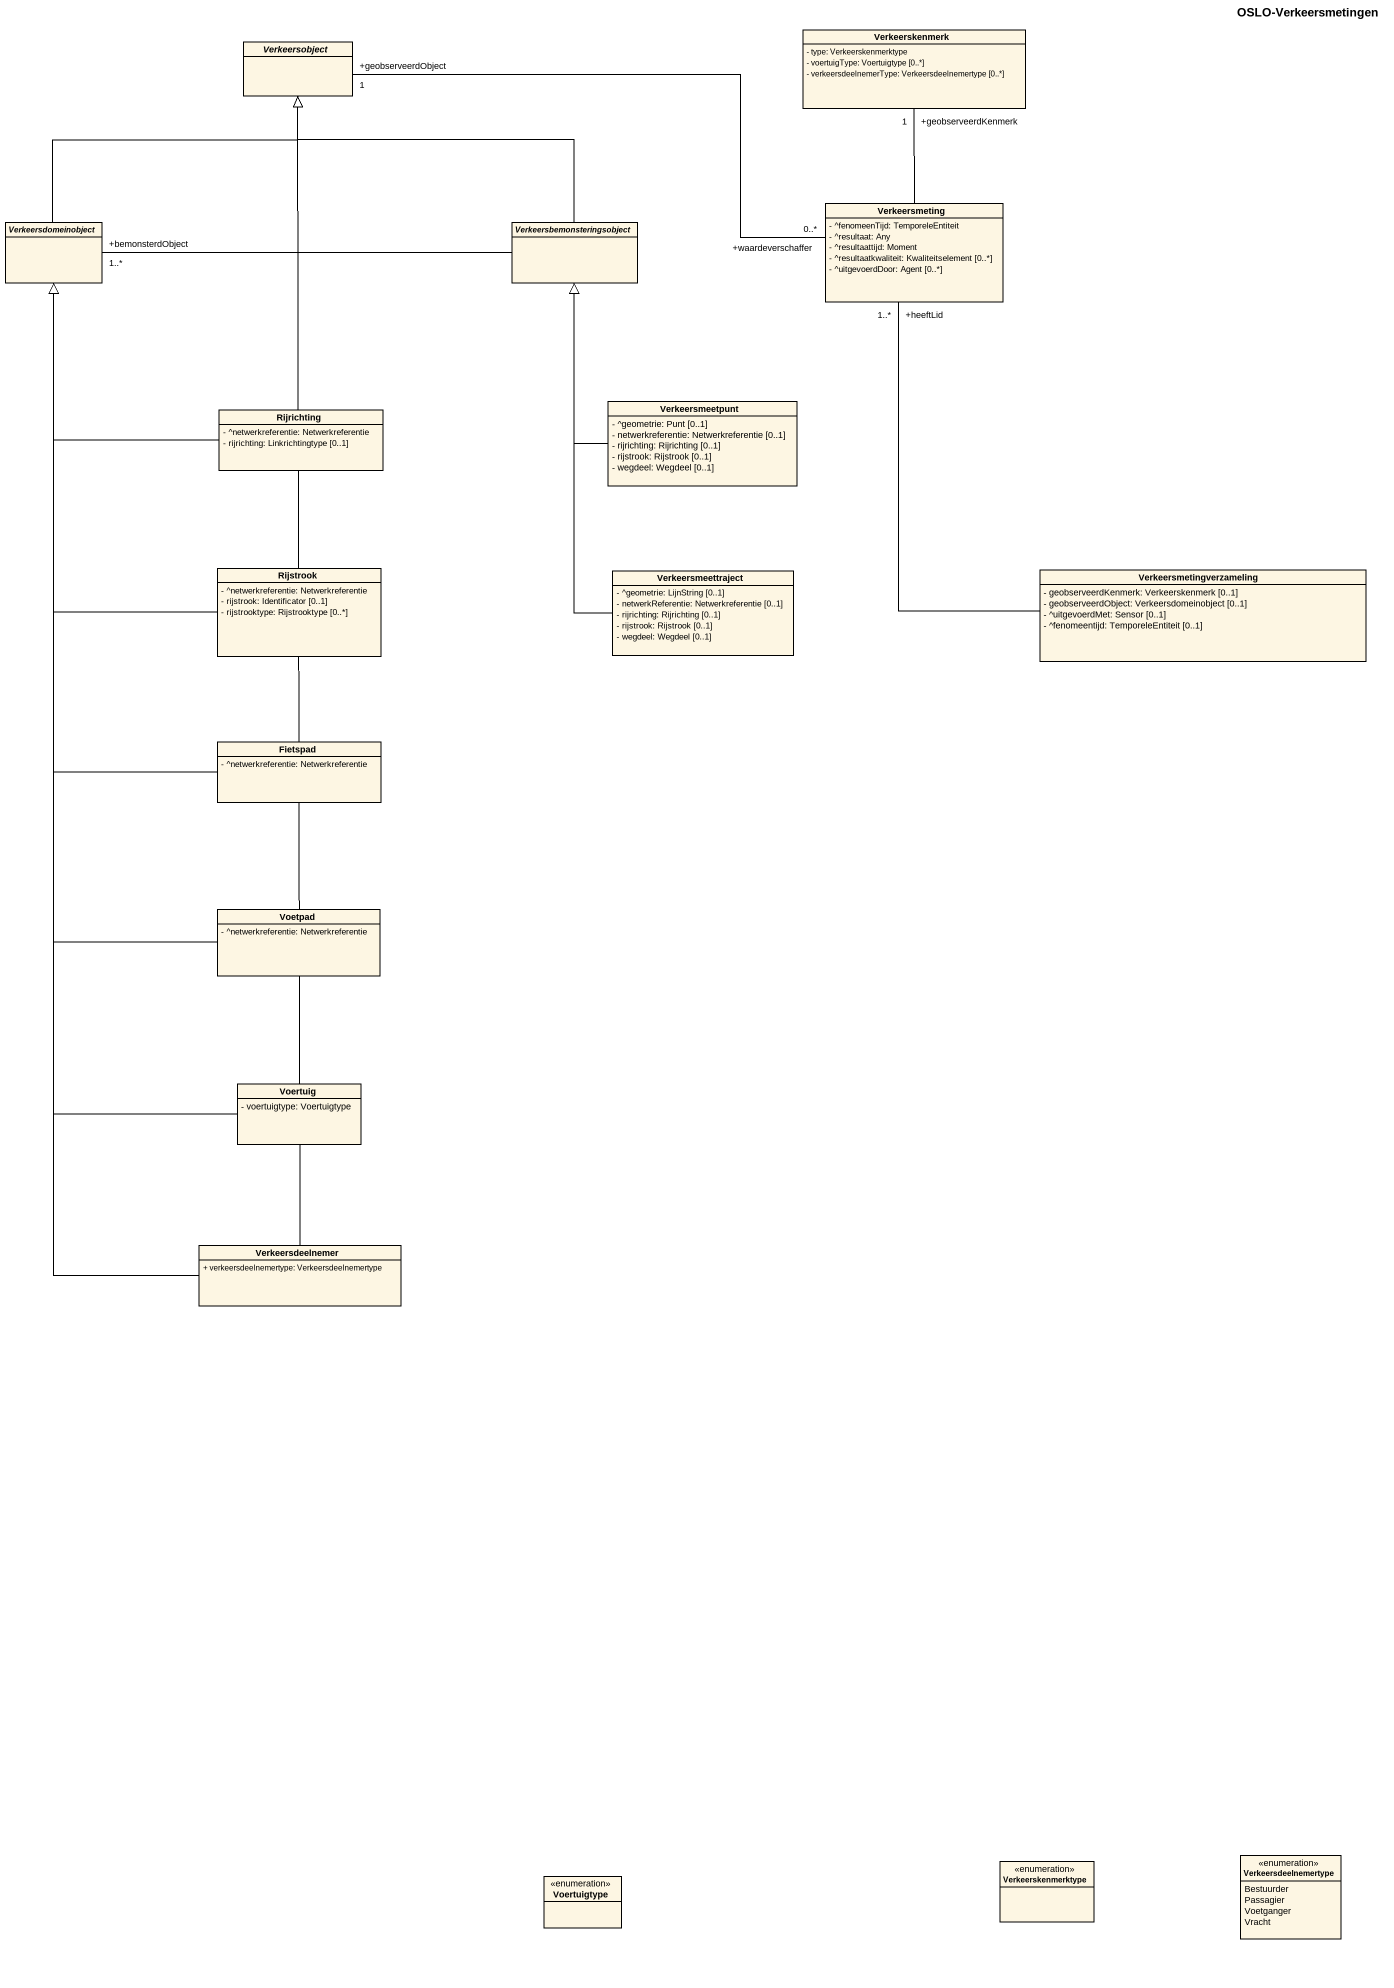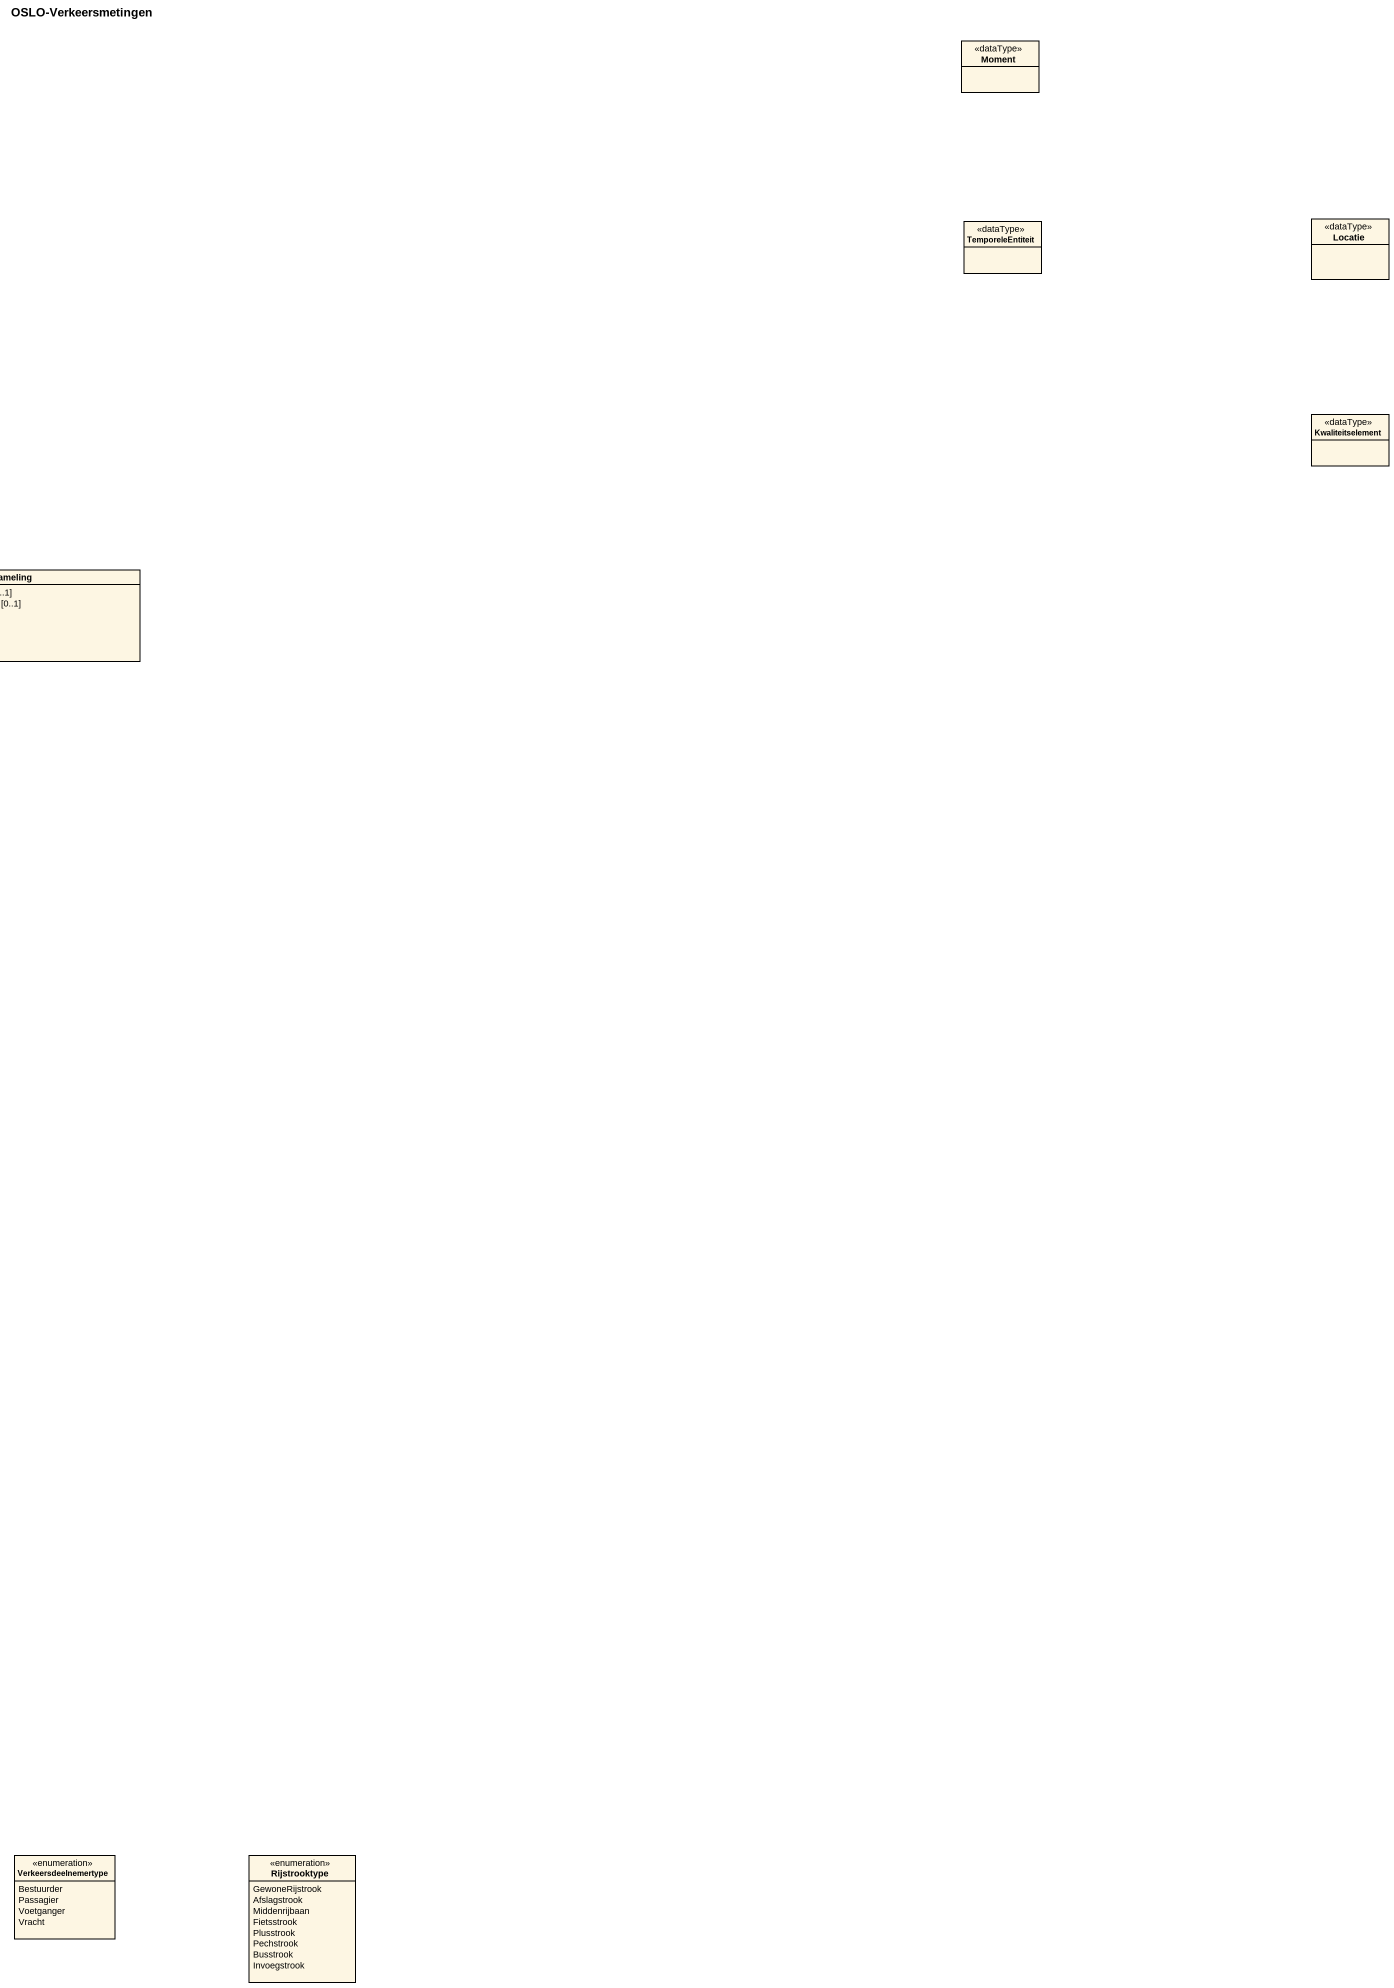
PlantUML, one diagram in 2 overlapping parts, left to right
@startuml
title OSLO-Verkeersmetingen
hide circle
hide empty members
skinparam classAttributeIconSize 0
abstract class Verkeersobject
class Verkeerskenmerk {
  - type: Verkeerskenmerktype
  - voertuigType: Voertuigtype [0..*]
  - verkeersdeelnemerType: Verkeersdeelnemertype [0..*]
}
class Moment <<dataType>>
abstract class Verkeersdomeinobject
abstract class Verkeersbemonsteringsobject
class Verkeersmeting {
  - ^fenomeenTijd: TemporeleEntiteit
  - ^resultaat: Any
  - ^resultaattijd: Moment
  - ^resultaatkwaliteit: Kwaliteitselement [0..*]
  - ^uitgevoerdDoor: Agent [0..*]
}
class TemporeleEntiteit <<dataType>>
class Locatie <<dataType>>
class Rijrichting {
  - ^netwerkreferentie: Netwerkreferentie
  - rijrichting: Linkrichtingtype [0..1]
}
class Verkeersmeetpunt {
  - ^geometrie: Punt [0..1]
  - netwerkreferentie: Netwerkreferentie [0..1]
  - rijrichting: Rijrichting [0..1]
  - rijstrook: Rijstrook [0..1]
  - wegdeel: Wegdeel [0..1]
}
class Kwaliteitselement <<dataType>>
class Rijstrook {
  - ^netwerkreferentie: Netwerkreferentie
  - rijstrook: Identificator [0..1]
  - rijstrooktype: Rijstrooktype [0..*]
}
class Verkeersmeettraject {
  - ^geometrie: LijnString [0..1]
  - netwerkReferentie: Netwerkreferentie [0..1]
  - rijrichting: Rijrichting [0..1]
  - rijstrook: Rijstrook [0..1]
  - wegdeel: Wegdeel [0..1]
}
class Verkeersmetingverzameling {
  - geobserveerdKenmerk: Verkeerskenmerk [0..1]
  - geobserveerdObject: Verkeersdomeinobject [0..1]
  - ^uitgevoerdMet: Sensor [0..1]
  - ^fenomeentijd: TemporeleEntiteit [0..1]
}
class Fietspad {
  - ^netwerkreferentie: Netwerkreferentie
}
class Voetpad {
  - ^netwerkreferentie: Netwerkreferentie
}
class Voertuig {
  - voertuigtype: Voertuigtype
}
class Verkeersdeelnemer {
  + verkeersdeelnemertype: Verkeersdeelnemertype
}
enum Verkeerskenmerktype
enum Verkeersdeelnemertype {
  Bestuurder
  Passagier
  Voetganger
  Vracht
}
enum Rijstrooktype {
  GewoneRijstrook
  Afslagstrook
  Middenrijbaan
  Fietsstrook
  Plusstrook
  Pechstrook
  Busstrook
  Invoegstrook
}
enum Voertuigtype
Verkeersdomeinobject -up-|> Verkeersobject
Verkeersbemonsteringsobject -up-|> Verkeersobject
Verkeersbemonsteringsobject -left- "+bemonsterdObject\n1..*" Verkeersdomeinobject
Verkeersmeting "+waardeverschaffer\n0..*" -left- "+geobserveerdObject\n1" Verkeersobject
Verkeersmeting -up- "+geobserveerdKenmerk\n1" Verkeerskenmerk
Rijrichting -up-|> Verkeersdomeinobject
Verkeersmeetpunt -up-|> Verkeersbemonsteringsobject
Rijstrook -up-|> Verkeersdomeinobject
Verkeersmeettraject -up-|> Verkeersbemonsteringsobject
Verkeersmetingverzameling -up- "+heeftLid\n1..*" Verkeersmeting
Fietspad -up-|> Verkeersdomeinobject
Voetpad -up-|> Verkeersdomeinobject
Voertuig -up-|> Verkeersdomeinobject
Verkeersdeelnemer -up-|> Verkeersobject
Verkeersdeelnemer -up-|> Verkeersdomeinobject
@enduml
